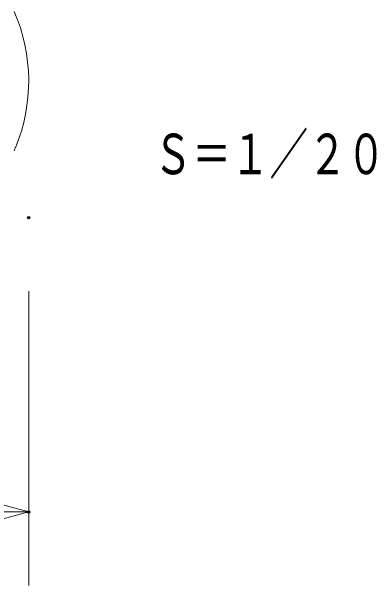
# Model space of a CAD drawing. Units: millimetres, scale not verified. Extents: x -62 to 63, y -57 to 57.
# Drawn here: x 30.27 to 40.2, y -11.81 to 3.79 of the extents above; entities that cross this region are included whole.
import ezdxf
from ezdxf.enums import TextEntityAlignment as Align

# ---------------------------------------------------------------- set-up
doc = ezdxf.new("R2010")
doc.units = ezdxf.units.MM
doc.header["$LTSCALE"] = 0.125
doc.header["$PDMODE"] = 32
doc.header["$PDSIZE"] = 0.0625
for name, color, linetype, lineweight in [('0-0_0', 7, 'Continuous', 9), ('0-3_GAIKEI', 1, 'Continuous', 18), ('0-6_SUNPO', 7, 'Continuous', 9)]:
    doc.layers.add(name, color=color, linetype=linetype, lineweight=lineweight)
doc.layers.add('0-4_TOUROKU', color=7, linetype='Continuous')
doc.layers.add('0-5_DEFPOINTS', color=7, linetype='Continuous')
doc.styles.add('ＭＳ ゴシック', font='')
doc.styles.get('ＭＳ ゴシック').set_extended_font_data('MS Gothic')

# ---------------------------------------------------------------- blocks, each defined once
blk = doc.blocks.new('_OPEN30')
at = {"layer": '0-0_0'}
blk.add_line((0, 0), (-1, 0), dxfattribs=at)
blk.add_lwpolyline([(-1, 0.26795), (0, 0), (-1, -0.26795)], dxfattribs=at)
blk = doc.blocks.new('D6')
at = {"layer": '0-5_DEFPOINTS'}
for p in [(10.4114, 0.8262), (29.5114, 0.8262), (29.5114, -7.1738)]:
    blk.add_point(p, dxfattribs=at)
at = {"layer": '0-6_SUNPO'}
for p, q in [((10.4114, -1.1738), (10.4114, -9.1738)), ((29.5114, -1.1738), (29.5114, -9.1738)), ((12.4114, -7.1738), (27.5114, -7.1738))]:
    blk.add_line(p, q, dxfattribs=at)
at = {"layer": '0-6_SUNPO', "xscale": 2, "yscale": 2, "rotation": 180}
blk.add_blockref('_OPEN30', (10.4114, -7.1738), dxfattribs=at)
at = {"layer": '0-6_SUNPO', "xscale": 2, "yscale": 2}
blk.add_blockref('_OPEN30', (29.5114, -7.1738), dxfattribs=at)
at = {"layer": '0-6_SUNPO', "style": 'ＭＳ ゴシック'}
blk.add_text('382', height=1.833, dxfattribs=at).set_placement((18.0864, -6.6738), align=Align.BOTTOM_LEFT)

msp = doc.modelspace()

# ---------------------------------------------------------------- linework, layer by layer
at = {"layer": '0-3_GAIKEI'}
for p, q in [((30.7292, 2.2032), (30.7292, 2.2031)), ((30.7292, 1.598), (30.7292, 1.5979))]:
    msp.add_line(p, q, dxfattribs=at)
at = {"layer": '0-3_GAIKEI', "color": 7}
for centre, radius, start, end in [((26.0032, 1.9006), 4.7357, 337.52627, 23.57818), ((30.591, 2.9699), 0.0249, 7.92476, 13.12017), ((30.6903, 2.3724), 0.0249, 359.58169, 5.74857), ((26.0032, 1.9006), 4.7357, 336.42182, 337.07825)]:
    msp.add_arc(centre, radius, start, end, dxfattribs=at)
at = {"layer": '0-3_GAIKEI'}
msp.add_arc((30.3654, 0.096), 0.0149, 270.00319, 337.52711, dxfattribs=at)

# ---------------------------------------------------------------- block references
at = {"layer": '0-6_SUNPO'}
msp.add_blockref('D6', (1.2273, -2.6385), dxfattribs=at)

# ---------------------------------------------------------------- texts
at = {"layer": '0-4_TOUROKU', "style": 'ＭＳ ゴシック', "width": 0.7}
msp.add_text('Ｓ＝１／２０', height=1.1, dxfattribs=at).set_placement((34.1347, -0.9584), align=Align.BOTTOM_LEFT)

doc.saveas('drawing.dxf')
